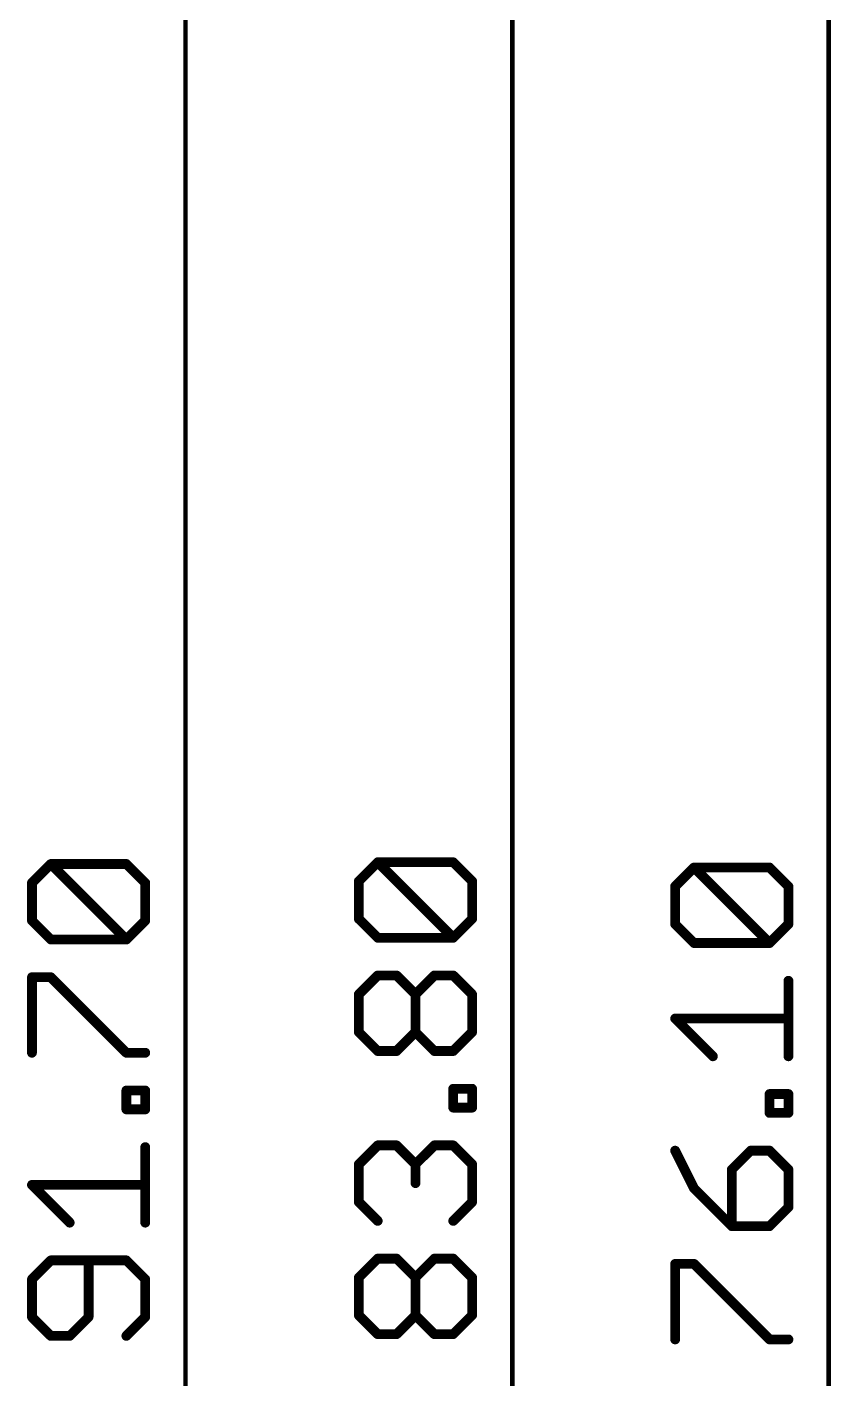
# Model space of a CAD drawing. Extents: x -29 to 121, y -8 to 99.
# Drawn here: x -29.11 to -6.23, y 30.5 to 68.97 of the extents above; entities that cross this region are included whole.
import ezdxf

# ---------------------------------------------------------------- set-up
doc = ezdxf.new("R2010")
doc.units = 0
doc.layers.add('47', color=253, linetype='CONTINUOUS')

msp = doc.modelspace()

# ---------------------------------------------------------------- linework, layer by layer
at = {"layer": '47'}
for points, const_width in [([(-24.6, 83.635), (-24.6, -7.935)], 0.13), ([(-15.3, 79.735), (-15.3, -3.935)], 0.13), ([(-6.3, -0.235), (-6.3, 75.735)], 0.13), ([(-28.9681, 44.615), (-28.4308, 45.1523)], 0.2794), ([(-28.4308, 45.1523), (-26.2819, 45.1523)], 0.2794), ([(-26.2819, 43.0034), (-28.4308, 45.1523)], 0.2794), ([(-26.2819, 45.1523), (-25.7447, 44.615)], 0.2794), ([(-19.6681, 44.665), (-19.1308, 45.2023)], 0.2794), ([(-19.1308, 45.2023), (-16.9819, 45.2023)], 0.2794), ([(-16.9819, 43.0534), (-19.1308, 45.2023)], 0.2794), ([(-16.9819, 45.2023), (-16.4447, 44.665)], 0.2794), ([(-10.6681, 44.515), (-10.1308, 45.0523)], 0.2794), ([(-10.1308, 45.0523), (-7.9819, 45.0523)], 0.2794), ([(-7.9819, 42.9034), (-10.1308, 45.0523)], 0.2794), ([(-7.9819, 45.0523), (-7.4447, 44.515)], 0.2794), ([(-28.9681, 43.5406), (-28.9681, 44.615)], 0.2794), ([(-25.7447, 44.615), (-25.7447, 43.5406)], 0.2794), ([(-19.6681, 43.5906), (-19.6681, 44.665)], 0.2794), ([(-16.4447, 44.665), (-16.4447, 43.5906)], 0.2794), ([(-10.6681, 43.4406), (-10.6681, 44.515)], 0.2794), ([(-7.4447, 44.515), (-7.4447, 43.4406)], 0.2794), ([(-28.4308, 43.0034), (-28.9681, 43.5406)], 0.2794), ([(-25.7447, 43.5406), (-26.2819, 43.0034)], 0.2794), ([(-19.1308, 43.0534), (-19.6681, 43.5906)], 0.2794), ([(-16.4447, 43.5906), (-16.9819, 43.0534)], 0.2794), ([(-10.1308, 42.9034), (-10.6681, 43.4406)], 0.2794), ([(-7.4447, 43.4406), (-7.9819, 42.9034)], 0.2794), ([(-26.2819, 43.0034), (-28.4308, 43.0034)], 0.2794), ([(-16.9819, 43.0534), (-19.1308, 43.0534)], 0.2794), ([(-7.9819, 42.9034), (-10.1308, 42.9034)], 0.2794), ([(-28.9681, 39.7806), (-28.9681, 41.9295)], 0.2794), ([(-28.9681, 41.9295), (-28.4308, 41.9295)], 0.2794), ([(-28.4308, 41.9295), (-26.2819, 39.7806)], 0.2794), ([(-19.6681, 41.4423), (-19.1308, 41.9795)], 0.2794), ([(-19.1308, 41.9795), (-18.5936, 41.9795)], 0.2794), ([(-18.5936, 41.9795), (-18.0564, 41.4423)], 0.2794), ([(-18.0564, 41.4423), (-17.5191, 41.9795)], 0.2794), ([(-17.5191, 41.9795), (-16.9819, 41.9795)], 0.2794), ([(-16.9819, 41.9795), (-16.4447, 41.4423)], 0.2794), ([(-7.4447, 39.6806), (-7.4447, 41.8295)], 0.2794), ([(-19.6681, 40.3678), (-19.6681, 41.4423)], 0.2794), ([(-18.0564, 40.3678), (-18.0564, 41.4423)], 0.2794), ([(-16.4447, 41.4423), (-16.4447, 40.3678)], 0.2794), ([(-9.5936, 39.6806), (-10.6681, 40.7551)], 0.2794), ([(-10.6681, 40.7551), (-7.4447, 40.7551)], 0.2794), ([(-19.1308, 39.8306), (-19.6681, 40.3678)], 0.2794), ([(-18.0564, 40.3678), (-18.5936, 39.8306)], 0.2794), ([(-17.5191, 39.8306), (-18.0564, 40.3678)], 0.2794), ([(-16.4447, 40.3678), (-16.9819, 39.8306)], 0.2794), ([(-26.2819, 39.7806), (-25.7447, 39.7806)], 0.2794), ([(-18.5936, 39.8306), (-19.1308, 39.8306)], 0.2794), ([(-16.9819, 39.8306), (-17.5191, 39.8306)], 0.2794), ([(-16.9819, 38.2192), (-16.9819, 38.7565)], 0.2794), ([(-16.9819, 38.7565), (-16.4447, 38.7565)], 0.2794), ([(-16.4447, 38.7565), (-16.4447, 38.2192)], 0.2794), ([(-26.2819, 38.1692), (-26.2819, 38.7065)], 0.2794), ([(-26.2819, 38.7065), (-25.7447, 38.7065)], 0.2794), ([(-25.7447, 38.7065), (-25.7447, 38.1692)], 0.2794), ([(-7.9819, 38.0692), (-7.9819, 38.6065)], 0.2794), ([(-7.9819, 38.6065), (-7.4447, 38.6065)], 0.2794), ([(-7.4447, 38.6065), (-7.4447, 38.0692)], 0.2794), ([(-25.7447, 38.1692), (-26.2819, 38.1692)], 0.2794), ([(-16.4447, 38.2192), (-16.9819, 38.2192)], 0.2794), ([(-7.4447, 38.0692), (-7.9819, 38.0692)], 0.2794), ([(-25.7447, 34.9465), (-25.7447, 37.0954)], 0.2794), ([(-19.6681, 36.6082), (-19.1308, 37.1454)], 0.2794), ([(-19.1308, 37.1454), (-18.5936, 37.1454)], 0.2794), ([(-18.5936, 37.1454), (-18.0564, 36.6082)], 0.2794), ([(-18.0564, 36.6082), (-17.5191, 37.1454)], 0.2794), ([(-17.5191, 37.1454), (-16.9819, 37.1454)], 0.2794), ([(-16.9819, 37.1454), (-16.4447, 36.6082)], 0.2794), ([(-10.6681, 36.9954), (-10.1308, 35.9209)], 0.2794), ([(-8.5191, 36.9954), (-9.0564, 36.4582)], 0.2794), ([(-7.9819, 36.9954), (-8.5191, 36.9954)], 0.2794), ([(-7.4447, 36.4582), (-7.9819, 36.9954)], 0.2794), ([(-19.6681, 35.5337), (-19.6681, 36.6082)], 0.2794), ([(-18.0564, 36.6082), (-18.0564, 36.0709)], 0.2794), ([(-16.4447, 36.6082), (-16.4447, 35.5337)], 0.2794), ([(-9.0564, 36.4582), (-9.0564, 34.8465)], 0.2794), ([(-7.4447, 35.3837), (-7.4447, 36.4582)], 0.2794), ([(-27.8936, 34.9465), (-28.9681, 36.0209)], 0.2794), ([(-28.9681, 36.0209), (-25.7447, 36.0209)], 0.2794), ([(-10.1308, 35.9209), (-9.0564, 34.8465)], 0.2794), ([(-19.1308, 34.9965), (-19.6681, 35.5337)], 0.2794), ([(-16.4447, 35.5337), (-16.9819, 34.9965)], 0.2794), ([(-7.9819, 34.8465), (-7.4447, 35.3837)], 0.2794), ([(-9.0564, 34.8465), (-7.9819, 34.8465)], 0.2794), ([(-28.4308, 33.8726), (-28.9681, 33.3354)], 0.2794), ([(-26.2819, 33.8726), (-28.4308, 33.8726)], 0.2794), ([(-27.3564, 32.261), (-27.3564, 33.8726)], 0.2794), ([(-25.7447, 33.3354), (-26.2819, 33.8726)], 0.2794), ([(-19.6681, 33.3854), (-19.1308, 33.9226)], 0.2794), ([(-19.1308, 33.9226), (-18.5936, 33.9226)], 0.2794), ([(-18.5936, 33.9226), (-18.0564, 33.3854)], 0.2794), ([(-18.0564, 33.3854), (-17.5191, 33.9226)], 0.2794), ([(-17.5191, 33.9226), (-16.9819, 33.9226)], 0.2794), ([(-16.9819, 33.9226), (-16.4447, 33.3854)], 0.2794), ([(-10.6681, 31.6237), (-10.6681, 33.7726)], 0.2794), ([(-10.6681, 33.7726), (-10.1308, 33.7726)], 0.2794), ([(-10.1308, 33.7726), (-7.9819, 31.6237)], 0.2794), ([(-28.9681, 33.3354), (-28.9681, 32.261)], 0.2794), ([(-25.7447, 32.261), (-25.7447, 33.3354)], 0.2794), ([(-19.6681, 32.311), (-19.6681, 33.3854)], 0.2794), ([(-18.0564, 32.311), (-18.0564, 33.3854)], 0.2794), ([(-16.4447, 33.3854), (-16.4447, 32.311)], 0.2794), ([(-28.9681, 32.261), (-28.4308, 31.7237)], 0.2794), ([(-27.8936, 31.7237), (-27.3564, 32.261)], 0.2794), ([(-26.2819, 31.7237), (-25.7447, 32.261)], 0.2794), ([(-19.1308, 31.7737), (-19.6681, 32.311)], 0.2794), ([(-18.0564, 32.311), (-18.5936, 31.7737)], 0.2794), ([(-17.5191, 31.7737), (-18.0564, 32.311)], 0.2794), ([(-16.4447, 32.311), (-16.9819, 31.7737)], 0.2794), ([(-28.4308, 31.7237), (-27.8936, 31.7237)], 0.2794), ([(-18.5936, 31.7737), (-19.1308, 31.7737)], 0.2794), ([(-16.9819, 31.7737), (-17.5191, 31.7737)], 0.2794), ([(-7.9819, 31.6237), (-7.4447, 31.6237)], 0.2794)]:
    msp.add_lwpolyline(points, dxfattribs=dict(at, const_width=const_width))
at = {"layer": '47', "const_width": 0.1397}
for points in [[(-28.3814, 45.2017, 1), (-28.4802, 45.1029)], [(-28.4308, 45.2221, 1), (-28.4308, 45.0824)], [(-28.3814, 45.1029, 1), (-28.4802, 45.2017)], [(-26.2325, 45.2017, 1), (-26.3313, 45.1029)], [(-26.2819, 45.0824, 1), (-26.2819, 45.2221)], [(-19.1308, 45.2721, 1), (-19.1308, 45.1324)], [(-19.0814, 45.2517, 1), (-19.1802, 45.1529)], [(-19.0814, 45.1529, 1), (-19.1802, 45.2517)], [(-16.9325, 45.2517, 1), (-17.0313, 45.1529)], [(-16.9819, 45.1324, 1), (-16.9819, 45.2721)], [(-10.1308, 45.1221, 1), (-10.1308, 44.9824)], [(-10.0814, 45.1017, 1), (-10.1802, 45.0029)], [(-10.0814, 45.0029, 1), (-10.1802, 45.1017)], [(-7.9325, 45.1017, 1), (-8.0313, 45.0029)], [(-7.9819, 44.9824, 1), (-7.9819, 45.1221)], [(-28.8982, 44.615, 1), (-29.0379, 44.615)], [(-29.0174, 44.6644, 1), (-28.9187, 44.5657)], [(-25.6749, 44.615, 1), (-25.8146, 44.615)], [(-25.7941, 44.5657, 1), (-25.6953, 44.6644)], [(-19.5982, 44.665, 1), (-19.7379, 44.665)], [(-19.7174, 44.7144, 1), (-19.6187, 44.6157)], [(-16.3749, 44.665, 1), (-16.5145, 44.665)], [(-16.4941, 44.6157, 1), (-16.3953, 44.7144)], [(-10.5982, 44.515, 1), (-10.7379, 44.515)], [(-10.7174, 44.5644, 1), (-10.6187, 44.4657)], [(-7.3749, 44.515, 1), (-7.5145, 44.515)], [(-7.4941, 44.4657, 1), (-7.3953, 44.5644)], [(-28.9187, 43.59, 1), (-29.0174, 43.4912)], [(-29.0379, 43.5406, 1), (-28.8982, 43.5406)], [(-25.8146, 43.5406, 1), (-25.6749, 43.5406)], [(-25.6953, 43.4912, 1), (-25.7941, 43.59)], [(-19.7379, 43.5906, 1), (-19.5982, 43.5906)], [(-19.6187, 43.64, 1), (-19.7174, 43.5412)], [(-16.5145, 43.5906, 1), (-16.3749, 43.5906)], [(-16.3953, 43.5412, 1), (-16.4941, 43.64)], [(-10.7379, 43.4406, 1), (-10.5982, 43.4406)], [(-10.6187, 43.49, 1), (-10.7174, 43.3912)], [(-7.5145, 43.4406, 1), (-7.3749, 43.4406)], [(-7.3953, 43.3912, 1), (-7.4941, 43.49)], [(-28.4308, 43.0732, 1), (-28.4308, 42.9335)], [(-28.4802, 42.954, 1), (-28.3814, 43.0528)], [(-26.3313, 43.0528, 1), (-26.2325, 42.954)], [(-26.3313, 42.954, 1), (-26.2325, 43.0528)], [(-26.2819, 42.9335, 1), (-26.2819, 43.0732)], [(-19.1308, 43.1232, 1), (-19.1308, 42.9835)], [(-19.1802, 43.004, 1), (-19.0814, 43.1028)], [(-17.0313, 43.1028, 1), (-16.9325, 43.004)], [(-17.0313, 43.004, 1), (-16.9325, 43.1028)], [(-16.9819, 42.9835, 1), (-16.9819, 43.1232)], [(-10.1308, 42.9732, 1), (-10.1308, 42.8335)], [(-10.1802, 42.854, 1), (-10.0814, 42.9528)], [(-8.0313, 42.9528, 1), (-7.9325, 42.854)], [(-8.0313, 42.854, 1), (-7.9325, 42.9528)], [(-7.9819, 42.8335, 1), (-7.9819, 42.9732)], [(-28.9681, 41.9994, 1), (-28.9681, 41.8597)], [(-28.8982, 41.9295, 1), (-29.0379, 41.9295)], [(-28.3814, 41.9789, 1), (-28.4802, 41.8801)], [(-28.4308, 41.8597, 1), (-28.4308, 41.9994)], [(-19.1308, 42.0494, 1), (-19.1308, 41.9097)], [(-19.0814, 41.9301, 1), (-19.1802, 42.0289)], [(-18.5442, 42.0289, 1), (-18.643, 41.9301)], [(-18.5936, 41.9097, 1), (-18.5936, 42.0494)], [(-17.5191, 42.0494, 1), (-17.5191, 41.9097)], [(-17.4698, 41.9301, 1), (-17.5685, 42.0289)], [(-16.9325, 42.0289, 1), (-17.0313, 41.9301)], [(-16.9819, 41.9097, 1), (-16.9819, 42.0494)], [(-7.3749, 41.8295, 1), (-7.5145, 41.8295)], [(-19.5982, 41.4423, 1), (-19.7379, 41.4423)], [(-19.7174, 41.4917, 1), (-19.6187, 41.3929)], [(-17.9865, 41.4423, 1), (-18.1262, 41.4423)], [(-18.1058, 41.4917, 1), (-18.007, 41.3929)], [(-18.1058, 41.3929, 1), (-18.007, 41.4917)], [(-16.3749, 41.4423, 1), (-16.5145, 41.4423)], [(-16.4941, 41.3929, 1), (-16.3953, 41.4917)], [(-10.6681, 40.8249, 1), (-10.6681, 40.6852)], [(-10.6187, 40.8045, 1), (-10.7174, 40.7057)], [(-7.4447, 40.6852, 1), (-7.4447, 40.8249)], [(-19.7379, 40.3678, 1), (-19.5982, 40.3678)], [(-19.6187, 40.4172, 1), (-19.7174, 40.3185)], [(-18.007, 40.4172, 1), (-18.1058, 40.3185)], [(-18.1262, 40.3678, 1), (-17.9865, 40.3678)], [(-18.007, 40.3185, 1), (-18.1058, 40.4172)], [(-16.5145, 40.3678, 1), (-16.3749, 40.3678)], [(-16.3953, 40.3185, 1), (-16.4941, 40.4172)], [(-29.0379, 39.7806, 1), (-28.8982, 39.7806)], [(-26.2819, 39.8505, 1), (-26.2819, 39.7108)], [(-26.3313, 39.7312, 1), (-26.2325, 39.83)], [(-25.7447, 39.7108, 1), (-25.7447, 39.8505)], [(-19.1308, 39.9005, 1), (-19.1308, 39.7608)], [(-19.1802, 39.7812, 1), (-19.0814, 39.88)], [(-18.643, 39.88, 1), (-18.5442, 39.7812)], [(-18.5936, 39.7608, 1), (-18.5936, 39.9005)], [(-17.5191, 39.9005, 1), (-17.5191, 39.7608)], [(-17.5685, 39.7812, 1), (-17.4698, 39.88)], [(-17.0313, 39.88, 1), (-16.9325, 39.7812)], [(-16.9819, 39.7608, 1), (-16.9819, 39.9005)], [(-9.643, 39.6312, 1), (-9.5442, 39.73)], [(-7.5145, 39.6806, 1), (-7.3749, 39.6806)], [(-16.9121, 38.7565, 1), (-17.0518, 38.7565)], [(-16.9819, 38.8263, 1), (-16.9819, 38.6866)], [(-16.3749, 38.7565, 1), (-16.5145, 38.7565)], [(-16.4447, 38.6866, 1), (-16.4447, 38.8263)], [(-26.2121, 38.7065, 1), (-26.3518, 38.7065)], [(-26.2819, 38.7763, 1), (-26.2819, 38.6366)], [(-25.6749, 38.7065, 1), (-25.8146, 38.7065)], [(-25.7447, 38.6366, 1), (-25.7447, 38.7763)], [(-7.9121, 38.6065, 1), (-8.0518, 38.6065)], [(-7.9819, 38.6763, 1), (-7.9819, 38.5366)], [(-7.3749, 38.6065, 1), (-7.5145, 38.6065)], [(-7.4447, 38.5366, 1), (-7.4447, 38.6763)], [(-26.3518, 38.1692, 1), (-26.2121, 38.1692)], [(-26.2819, 38.2391, 1), (-26.2819, 38.0994)], [(-25.8146, 38.1692, 1), (-25.6749, 38.1692)], [(-25.7447, 38.0994, 1), (-25.7447, 38.2391)], [(-16.9819, 38.2891, 1), (-16.9819, 38.1494)], [(-17.0518, 38.2192, 1), (-16.9121, 38.2192)], [(-16.5145, 38.2192, 1), (-16.3749, 38.2192)], [(-16.4447, 38.1494, 1), (-16.4447, 38.2891)], [(-8.0518, 38.0692, 1), (-7.9121, 38.0692)], [(-7.9819, 38.1391, 1), (-7.9819, 37.9994)], [(-7.5145, 38.0692, 1), (-7.3749, 38.0692)], [(-7.4447, 37.9994, 1), (-7.4447, 38.1391)], [(-25.6749, 37.0954, 1), (-25.8146, 37.0954)], [(-19.1308, 37.2152, 1), (-19.1308, 37.0755)], [(-19.0814, 37.096, 1), (-19.1802, 37.1948)], [(-18.5442, 37.1948, 1), (-18.643, 37.096)], [(-18.5936, 37.0755, 1), (-18.5936, 37.2152)], [(-17.5191, 37.2152, 1), (-17.5191, 37.0755)], [(-17.4698, 37.096, 1), (-17.5685, 37.1948)], [(-16.9325, 37.1948, 1), (-17.0313, 37.096)], [(-16.9819, 37.0755, 1), (-16.9819, 37.2152)], [(-10.6056, 37.0266, 1), (-10.7305, 36.9642)], [(-8.5191, 37.0652, 1), (-8.5191, 36.9255)], [(-8.4698, 36.946, 1), (-8.5685, 37.0448)], [(-7.9325, 37.0448, 1), (-8.0313, 36.946)], [(-7.9819, 36.9255, 1), (-7.9819, 37.0652)], [(-19.5982, 36.6082, 1), (-19.7379, 36.6082)], [(-19.7174, 36.6576, 1), (-19.6187, 36.5588)], [(-17.9865, 36.6082, 1), (-18.1262, 36.6082)], [(-18.1058, 36.6576, 1), (-18.007, 36.5588)], [(-18.1058, 36.5588, 1), (-18.007, 36.6576)], [(-16.3749, 36.6082, 1), (-16.5145, 36.6082)], [(-16.4941, 36.5588, 1), (-16.3953, 36.6576)], [(-8.9865, 36.4582, 1), (-9.1262, 36.4582)], [(-9.1058, 36.5076, 1), (-9.007, 36.4088)], [(-7.3749, 36.4582, 1), (-7.5145, 36.4582)], [(-7.4941, 36.4088, 1), (-7.3953, 36.5076)], [(-28.9681, 36.0908, 1), (-28.9681, 35.9511)], [(-28.9187, 36.0703, 1), (-29.0174, 35.9715)], [(-25.7447, 35.9511, 1), (-25.7447, 36.0908)], [(-18.1262, 36.0709, 1), (-17.9865, 36.0709)], [(-10.0814, 35.9703, 1), (-10.1802, 35.8715)], [(-10.1933, 35.8897, 1), (-10.0684, 35.9522)], [(-19.7379, 35.5337, 1), (-19.5982, 35.5337)], [(-19.6187, 35.5831, 1), (-19.7174, 35.4843)], [(-16.5145, 35.5337, 1), (-16.3749, 35.5337)], [(-16.3953, 35.4843, 1), (-16.4941, 35.5831)], [(-7.5145, 35.3837, 1), (-7.3749, 35.3837)], [(-7.3953, 35.3343, 1), (-7.4941, 35.4331)], [(-27.943, 34.8971, 1), (-27.8442, 34.9959)], [(-25.8146, 34.9465, 1), (-25.6749, 34.9465)], [(-19.1802, 34.9471, 1), (-19.0814, 35.0459)], [(-17.0313, 35.0459, 1), (-16.9325, 34.9471)], [(-9.0564, 34.9163, 1), (-9.0564, 34.7766)], [(-9.1262, 34.8465, 1), (-8.9865, 34.8465)], [(-9.1058, 34.7971, 1), (-9.007, 34.8959)], [(-8.0313, 34.8959, 1), (-7.9325, 34.7971)], [(-7.9819, 34.7766, 1), (-7.9819, 34.9163)], [(-28.4308, 33.9425, 1), (-28.4308, 33.8028)], [(-28.3814, 33.8232, 1), (-28.4802, 33.922)], [(-27.2865, 33.8726, 1), (-27.4262, 33.8726)], [(-26.2325, 33.922, 1), (-26.3313, 33.8232)], [(-26.2819, 33.8028, 1), (-26.2819, 33.9425)], [(-19.1308, 33.9925, 1), (-19.1308, 33.8528)], [(-19.0814, 33.8732, 1), (-19.1802, 33.972)], [(-18.5442, 33.972, 1), (-18.643, 33.8732)], [(-18.5936, 33.8528, 1), (-18.5936, 33.9925)], [(-17.5191, 33.9925, 1), (-17.5191, 33.8528)], [(-17.4698, 33.8732, 1), (-17.5685, 33.972)], [(-16.9325, 33.972, 1), (-17.0313, 33.8732)], [(-16.9819, 33.8528, 1), (-16.9819, 33.9925)], [(-10.6681, 33.8425, 1), (-10.6681, 33.7028)], [(-10.5982, 33.7726, 1), (-10.7379, 33.7726)], [(-10.0814, 33.822, 1), (-10.1802, 33.7232)], [(-10.1308, 33.7028, 1), (-10.1308, 33.8425)], [(-28.8982, 33.3354, 1), (-29.0379, 33.3354)], [(-25.6749, 33.3354, 1), (-25.8146, 33.3354)], [(-19.5982, 33.3854, 1), (-19.7379, 33.3854)], [(-19.7174, 33.4348, 1), (-19.6187, 33.336)], [(-17.9865, 33.3854, 1), (-18.1262, 33.3854)], [(-18.1058, 33.4348, 1), (-18.007, 33.336)], [(-18.1058, 33.336, 1), (-18.007, 33.4348)], [(-16.3749, 33.3854, 1), (-16.5145, 33.3854)], [(-16.4941, 33.336, 1), (-16.3953, 33.4348)], [(-29.0174, 33.3848, 1), (-28.9187, 33.286)], [(-25.7941, 33.286, 1), (-25.6953, 33.3848)], [(-28.9187, 32.3104, 1), (-29.0174, 32.2116)], [(-29.0379, 32.261, 1), (-28.8982, 32.261)], [(-27.4262, 32.261, 1), (-27.2865, 32.261)], [(-27.307, 32.2116, 1), (-27.4058, 32.3104)], [(-25.8146, 32.261, 1), (-25.6749, 32.261)], [(-25.6953, 32.2116, 1), (-25.7941, 32.3104)], [(-19.7379, 32.311, 1), (-19.5982, 32.311)], [(-19.6187, 32.3604, 1), (-19.7174, 32.2616)], [(-18.007, 32.3604, 1), (-18.1058, 32.2616)], [(-18.1262, 32.311, 1), (-17.9865, 32.311)], [(-18.007, 32.2616, 1), (-18.1058, 32.3604)], [(-16.5145, 32.311, 1), (-16.3749, 32.311)], [(-16.3953, 32.2616, 1), (-16.4941, 32.3604)], [(-28.4308, 31.7936, 1), (-28.4308, 31.6539)], [(-28.4802, 31.6743, 1), (-28.3814, 31.7731)], [(-27.943, 31.7731, 1), (-27.8442, 31.6743)], [(-27.8936, 31.6539, 1), (-27.8936, 31.7936)], [(-26.3313, 31.7731, 1), (-26.2325, 31.6743)], [(-19.1308, 31.8436, 1), (-19.1308, 31.7039)], [(-19.1802, 31.7243, 1), (-19.0814, 31.8231)], [(-18.643, 31.8231, 1), (-18.5442, 31.7243)], [(-18.5936, 31.7039, 1), (-18.5936, 31.8436)], [(-17.5191, 31.8436, 1), (-17.5191, 31.7039)], [(-17.5685, 31.7243, 1), (-17.4698, 31.8231)], [(-17.0313, 31.8231, 1), (-16.9325, 31.7243)], [(-16.9819, 31.7039, 1), (-16.9819, 31.8436)], [(-10.7379, 31.6237, 1), (-10.5982, 31.6237)], [(-7.9819, 31.6936, 1), (-7.9819, 31.5539)], [(-8.0313, 31.5743, 1), (-7.9325, 31.6731)], [(-7.4447, 31.5539, 1), (-7.4447, 31.6936)]]:
    msp.add_lwpolyline(points, format="xyb", dxfattribs=at)

doc.saveas('drawing.dxf')
